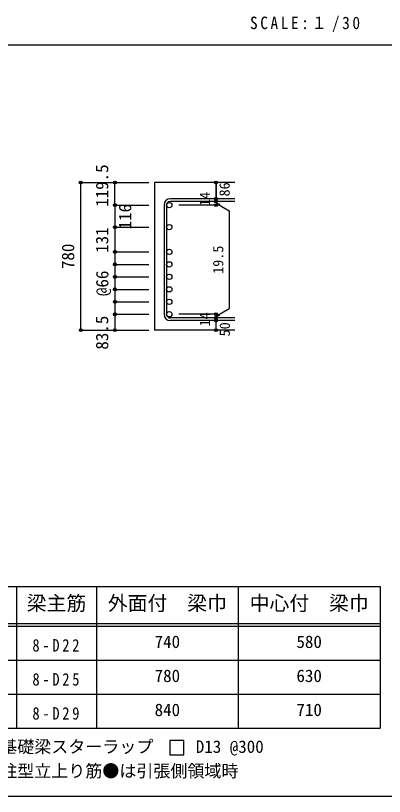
# Model space of a CAD drawing. Units: millimetres at full size, sheet at 1:30, with parts at other scales. Extents: x -5973 to 5954, y -4195 to 4201.
# Drawn here: x 1683 to 3633, y -4195 to -67 of the extents above; entities that cross this region are included whole.
import ezdxf
from ezdxf.enums import TextEntityAlignment as Align

# ---------------------------------------------------------------- set-up
doc = ezdxf.new("R2010")
doc.units = ezdxf.units.MM
doc.header["$LTSCALE"] = 30
doc.header["$PDMODE"] = 32
doc.header["$PDSIZE"] = 15
for name, color, linetype in [('0-1_躯体線', 2, 'Continuous'), ('0-5_基礎梁筋', 7, 'Continuous'), ('0-6_スタラップ筋', 7, 'Continuous'), ('0-D_寸法', 4, 'Continuous'), ('6-7_文字', 7, 'Continuous'), ('6-E_枠', 7, 'Continuous'), ('F-0_枠', 6, 'Continuous')]:
    doc.layers.add(name, color=color, linetype=linetype)
doc.styles.add('ＭＳ ゴシック', font='')
doc.styles.get('ＭＳ ゴシック').set_extended_font_data('MS Gothic')

msp = doc.modelspace()

# ---------------------------------------------------------------- linework, layer by layer
at = {"layer": '0-1_躯体線'}
for p, q in [((2842.44, -949.89), (2417.44, -949.89)), ((2417.44, -949.89), (2417.44, -1729.89)), ((2842.44, -1729.89), (2417.44, -1729.89))]:
    msp.add_line(p, q, dxfattribs=at)
at = {"layer": '0-5_基礎梁筋', "color": 3}
for centre in [(2495.44, -1069.09), (2495.44, -1185.39), (2495.44, -1316.39), (2495.44, -1382.39), (2495.44, -1448.39), (2495.44, -1514.39), (2495.44, -1580.39), (2495.44, -1646.39)]:
    msp.add_circle(centre, 14, dxfattribs=at)
at = {"layer": '0-5_基礎梁筋'}
for p in [(2027.44, -949.89), (2027.44, -1729.89)]:
    msp.add_point(p, dxfattribs=at)
at = {"layer": '0-6_スタラップ筋'}
for p, q in [((2467.44, -1069.09), (2467.44, -1646.39)), ((2481.44, -1069.09), (2481.44, -1646.39)), ((2842.44, -1035.59), (2500.94, -1035.59)), ((2842.44, -1049.59), (2500.94, -1049.59)), ((2842.44, -1665.89), (2500.94, -1665.89)), ((2842.44, -1679.89), (2500.94, -1679.89))]:
    msp.add_line(p, q, dxfattribs=at)
for centre, radius, start, end in [((2500.94, -1069.09), 33.5, 90, 180), ((2500.94, -1069.09), 19.5, 90, 180), ((2500.94, -1646.39), 33.5, 180, 270), ((2500.94, -1646.39), 19.5, 180, 270)]:
    msp.add_arc(centre, radius, start, end, dxfattribs=at)
at = {"layer": '0-D_寸法'}
for p, q in [((2027.44, -949.89), (2207.44, -949.89)), ((2027.44, -949.89), (2207.44, -949.89)), ((2027.44, -1729.89), (2027.44, -949.89)), ((2207.44, -1069.09), (2207.44, -949.89)), ((2207.44, -949.89), (2387.44, -949.89)), ((2207.44, -949.89), (2387.44, -949.89)), ((2207.44, -1069.09), (2387.44, -1069.09)), ((2207.44, -1069.09), (2207.44, -1185.39)), ((2742.44, -1069.09), (2546.35, -1069.09)), ((2742.44, -1049.59), (2742.44, -1035.59)), ((2742.44, -1049.59), (2742.44, -1069.09)), ((2742.44, -1059.34), (2761.76, -1064.52)), ((2742.44, -1059.34), (2812.5, -1099.79)), ((2812.5, -1099.79), (2812.5, -1615.7)), ((2207.44, -1185.39), (2387.44, -1185.39)), ((2207.44, -1185.39), (2387.44, -1185.39)), ((2207.44, -1185.39), (2207.44, -1316.39)), ((2207.44, -1316.39), (2387.44, -1316.39)), ((2207.44, -1316.39), (2387.44, -1316.39)), ((2207.44, -1382.39), (2387.44, -1382.39)), ((2207.44, -1448.39), (2387.44, -1448.39)), ((2207.44, -1514.39), (2387.44, -1514.39)), ((2207.44, -1580.39), (2387.44, -1580.39)), ((2207.44, -1646.39), (2387.44, -1646.39)), ((2742.44, -1646.39), (2546.35, -1646.39)), ((2742.44, -1656.14), (2812.5, -1615.7)), ((2742.44, -1665.89), (2742.44, -1646.39)), ((2742.44, -1656.14), (2761.76, -1650.97)), ((2742.44, -1679.89), (2742.44, -1665.89)), ((2742.44, -1729.89), (2742.44, -1679.89)), ((2027.44, -1729.89), (2207.44, -1729.89)), ((2207.44, -1729.89), (2387.44, -1729.89))]:
    msp.add_line(p, q, dxfattribs=at)
for points in [[(2742.44, -949.89), (2742.44, -1035.59), (2742.44, -949.89)], [(2207.44, -1316.39), (2207.44, -1646.39), (2207.44, -1729.89)]]:
    msp.add_lwpolyline(points, dxfattribs=at)
for centre, radius in [((2027.44, -949.89), 8), ((2027.44, -949.89), 7.2), ((2027.44, -949.89), 6.4), ((2027.44, -949.89), 5.6), ((2027.44, -949.89), 4.8), ((2027.44, -949.89), 4), ((2027.44, -949.89), 3.2), ((2027.44, -949.89), 2.4), ((2027.44, -949.89), 1.6), ((2027.44, -949.89), 0.8), ((2207.44, -949.89), 8), ((2207.44, -949.89), 7.2), ((2207.44, -949.89), 6.4), ((2207.44, -949.89), 5.6), ((2207.44, -949.89), 4.8), ((2207.44, -949.89), 4), ((2207.44, -949.89), 3.2), ((2207.44, -949.89), 2.4), ((2207.44, -949.89), 1.6), ((2207.44, -949.89), 0.8), ((2742.44, -949.89), 4), ((2742.44, -949.89), 3.6), ((2742.44, -949.89), 3.2), ((2742.44, -949.89), 2.8), ((2742.44, -949.89), 2.4), ((2742.44, -949.89), 2), ((2742.44, -949.89), 1.6), ((2742.44, -949.89), 1.2), ((2742.44, -949.89), 0.8), ((2742.44, -949.89), 0.4), ((2742.44, -1035.59), 4), ((2742.44, -1035.59), 3.6), ((2207.44, -1069.09), 8), ((2207.44, -1069.09), 7.2), ((2207.44, -1069.09), 6.4), ((2207.44, -1069.09), 5.6), ((2207.44, -1069.09), 4.8), ((2207.44, -1069.09), 4), ((2207.44, -1069.09), 3.2), ((2207.44, -1069.09), 2.4), ((2207.44, -1069.09), 1.6), ((2207.44, -1069.09), 0.8), ((2742.44, -1049.59), 4), ((2742.44, -1069.09), 4), ((2742.44, -1049.59), 3.6), ((2742.44, -1069.09), 3.6), ((2742.44, -1035.59), 3.2), ((2742.44, -1049.59), 3.2), ((2742.44, -1069.09), 3.2), ((2742.44, -1035.59), 2.8), ((2742.44, -1049.59), 2.8), ((2742.44, -1069.09), 2.8), ((2742.44, -1035.59), 2.4), ((2742.44, -1049.59), 2.4), ((2742.44, -1069.09), 2.4), ((2742.44, -1035.59), 2), ((2742.44, -1049.59), 2), ((2742.44, -1069.09), 2), ((2742.44, -1035.59), 1.6), ((2742.44, -1049.59), 1.6), ((2742.44, -1069.09), 1.6), ((2742.44, -1035.59), 1.2), ((2742.44, -1049.59), 1.2), ((2742.44, -1069.09), 1.2), ((2742.44, -1035.59), 0.8), ((2742.44, -1049.59), 0.8), ((2742.44, -1069.09), 0.8), ((2742.44, -1035.59), 0.4), ((2742.44, -1049.59), 0.4), ((2742.44, -1069.09), 0.4), ((2207.44, -1185.39), 8), ((2207.44, -1185.39), 7.2), ((2207.44, -1185.39), 6.4), ((2207.44, -1185.39), 5.6), ((2207.44, -1185.39), 4.8), ((2207.44, -1185.39), 4), ((2207.44, -1185.39), 3.2), ((2207.44, -1185.39), 2.4), ((2207.44, -1185.39), 1.6), ((2207.44, -1185.39), 0.8), ((2207.44, -1316.39), 8), ((2207.44, -1316.39), 7.2), ((2207.44, -1316.39), 6.4), ((2207.44, -1316.39), 5.6), ((2207.44, -1316.39), 4.8), ((2207.44, -1316.39), 4), ((2207.44, -1316.39), 3.2), ((2207.44, -1316.39), 2.4), ((2207.44, -1316.39), 1.6), ((2207.44, -1316.39), 0.8), ((2207.44, -1382.39), 8), ((2207.44, -1382.39), 7.2), ((2207.44, -1382.39), 6.4), ((2207.44, -1382.39), 5.6), ((2207.44, -1382.39), 4.8), ((2207.44, -1382.39), 4), ((2207.44, -1382.39), 3.2), ((2207.44, -1382.39), 2.4), ((2207.44, -1382.39), 1.6), ((2207.44, -1382.39), 0.8), ((2207.44, -1448.39), 8), ((2207.44, -1448.39), 7.2), ((2207.44, -1448.39), 6.4), ((2207.44, -1448.39), 5.6), ((2207.44, -1448.39), 4.8), ((2207.44, -1448.39), 4), ((2207.44, -1448.39), 3.2), ((2207.44, -1448.39), 2.4), ((2207.44, -1448.39), 1.6), ((2207.44, -1448.39), 0.8), ((2207.44, -1514.39), 8), ((2207.44, -1514.39), 7.2), ((2207.44, -1514.39), 6.4), ((2207.44, -1514.39), 5.6), ((2207.44, -1514.39), 4.8), ((2207.44, -1514.39), 4), ((2207.44, -1514.39), 3.2), ((2207.44, -1514.39), 2.4), ((2207.44, -1514.39), 1.6), ((2207.44, -1514.39), 0.8), ((2207.44, -1580.39), 8), ((2207.44, -1580.39), 7.2), ((2207.44, -1580.39), 6.4), ((2207.44, -1580.39), 5.6), ((2207.44, -1580.39), 4.8), ((2207.44, -1580.39), 4), ((2207.44, -1580.39), 3.2), ((2207.44, -1580.39), 2.4), ((2207.44, -1580.39), 1.6), ((2207.44, -1580.39), 0.8), ((2207.44, -1646.39), 8), ((2207.44, -1646.39), 7.2), ((2207.44, -1646.39), 6.4), ((2207.44, -1646.39), 5.6), ((2207.44, -1646.39), 4.8), ((2207.44, -1646.39), 4), ((2207.44, -1646.39), 3.2), ((2207.44, -1646.39), 2.4), ((2207.44, -1646.39), 1.6), ((2207.44, -1646.39), 0.8), ((2742.44, -1646.39), 4), ((2742.44, -1646.39), 3.6), ((2742.44, -1646.39), 3.2), ((2742.44, -1646.39), 2.8), ((2742.44, -1646.39), 2.4), ((2742.44, -1646.39), 2), ((2742.44, -1646.39), 1.6), ((2742.44, -1646.39), 1.2), ((2742.44, -1646.39), 0.8), ((2742.44, -1646.39), 0.4), ((2742.44, -1665.89), 4), ((2742.44, -1679.89), 4), ((2742.44, -1665.89), 3.6), ((2742.44, -1679.89), 3.6), ((2742.44, -1665.89), 3.2), ((2742.44, -1679.89), 3.2), ((2742.44, -1665.89), 2.8), ((2742.44, -1679.89), 2.8), ((2742.44, -1665.89), 2.4), ((2742.44, -1679.89), 2.4), ((2742.44, -1665.89), 2), ((2742.44, -1679.89), 2), ((2742.44, -1665.89), 1.6), ((2742.44, -1679.89), 1.6), ((2742.44, -1665.89), 1.2), ((2742.44, -1679.89), 1.2), ((2742.44, -1665.89), 0.8), ((2742.44, -1679.89), 0.8), ((2742.44, -1665.89), 0.4), ((2742.44, -1679.89), 0.4), ((2027.44, -1729.89), 7.2), ((2027.44, -1729.89), 6.4), ((2027.44, -1729.89), 5.6), ((2027.44, -1729.89), 4.8), ((2027.44, -1729.89), 4), ((2027.44, -1729.89), 3.2), ((2027.44, -1729.89), 2.4), ((2027.44, -1729.89), 1.6), ((2027.44, -1729.89), 0.8), ((2207.44, -1729.89), 7.2), ((2207.44, -1729.89), 6.4), ((2207.44, -1729.89), 5.6), ((2207.44, -1729.89), 4.8), ((2207.44, -1729.89), 4), ((2207.44, -1729.89), 3.2), ((2207.44, -1729.89), 2.4), ((2207.44, -1729.89), 1.6), ((2207.44, -1729.89), 0.8), ((2742.44, -1729.89), 4), ((2742.44, -1729.89), 3.6), ((2742.44, -1729.89), 3.2), ((2742.44, -1729.89), 2.8), ((2742.44, -1729.89), 2.4), ((2742.44, -1729.89), 2), ((2742.44, -1729.89), 1.6), ((2742.44, -1729.89), 1.2), ((2742.44, -1729.89), 0.8), ((2742.44, -1729.89), 0.4)]:
    msp.add_circle(centre, radius, dxfattribs=at)
at = {"layer": '0-D_寸法', "color": 7}
for p in [(2027.44, -949.89), (2207.44, -949.89), (2742.44, -949.89), (2742.44, -1035.59), (2207.44, -1069.09), (2207.44, -1069.09), (2742.44, -1049.59), (2742.44, -1069.09), (2207.44, -1185.39), (2207.44, -1185.39), (2207.44, -1316.39), (2207.44, -1316.39), (2207.44, -1382.39), (2207.44, -1382.39), (2207.44, -1382.39), (2207.44, -1448.39), (2207.44, -1448.39), (2207.44, -1448.39), (2207.44, -1514.39), (2207.44, -1514.39), (2207.44, -1514.39), (2207.44, -1580.39), (2207.44, -1580.39), (2207.44, -1580.39), (2207.44, -1646.39), (2207.44, -1646.39), (2207.44, -1646.39), (2742.44, -1646.39), (2742.44, -1646.39), (2742.44, -1665.89), (2742.44, -1679.89), (2027.44, -1729.89), (2207.44, -1729.89), (2742.44, -1729.89)]:
    msp.add_point(p, dxfattribs=at)
at = {"layer": '6-7_文字'}
msp.add_lwpolyline([(2497.75, -3975.62), (2572.75, -3975.62), (2572.75, -3900.62), (2497.75, -3900.62)], close=True, dxfattribs=at)
at = {"layer": '6-E_枠', "color": 3}
for p, q in [((1447.71, -3085.43), (3610.24, -3085.43)), ((3610.24, -3085.43), (3610.24, -3835.43)), ((1447.71, -3835.43), (3610.24, -3835.43))]:
    msp.add_line(p, q, dxfattribs=at)
at = {"layer": '6-E_枠'}
for p, q in [((1687.71, -3085.43), (1687.71, -3835.43)), ((2110.24, -3085.43), (2110.24, -3835.43)), ((2860.24, -3085.43), (2860.24, -3835.43)), ((1447.71, -3280.43), (3610.24, -3280.43)), ((1447.71, -3295.43), (3610.24, -3295.43)), ((1447.71, -3475.43), (3610.24, -3475.43)), ((1447.71, -3655.43), (3610.24, -3655.43))]:
    msp.add_line(p, q, dxfattribs=at)
at = {"layer": 'F-0_枠', "color": 2}
msp.add_line((-5972.88, -222.05), (3723.6, -222.05), dxfattribs=at)
at = {"layer": 'F-0_枠'}
msp.add_line((5954.1, -4195.24), (-5972.88, -4195.24), dxfattribs=at)

# ---------------------------------------------------------------- texts
at = {"layer": '0-D_寸法', "style": 'ＭＳ ゴシック'}
for s, height, p in [('119.5', 65.98, (2192.44, -1078.24)), ('86', 54.99, (2831.33, -1023.49)), ('14', 54.99, (2727.21, -1074.26)), ('116', 65.98, (2314.07, -1197.47)), ('131', 65.98, (2192.44, -1321.64)), ('780', 65.98, (2012.44, -1407.39)), ('19.5', 54.99, (2797.5, -1432.74)), ('@66', 65.98, (2193.2, -1549.94)), ('14', 54.99, (2727.18, -1710.57)), ('83.5', 65.98, (2192.44, -1833.39)), ('50', 54.99, (2832.44, -1763.39))]:
    msp.add_text(s, height=height, rotation=90, dxfattribs=at).set_placement(p, align=Align.BOTTOM_LEFT)
at = {"layer": '6-7_文字', "color": 2, "style": 'ＭＳ ゴシック'}
for s, p in [('梁主筋', (1741.48, -3235.43)), ('外面付\u3000梁巾', (2170.24, -3235.43)), ('中心付\u3000梁巾', (2920.24, -3235.43))]:
    msp.add_text(s, height=76.98, dxfattribs=at).set_placement(p, align=Align.BOTTOM_LEFT)
at = {"layer": '6-7_文字', "style": 'ＭＳ ゴシック'}
for s, p in [('740', (2417.74, -3430.43)), ('580', (3167.74, -3430.43)), ('780', (2417.74, -3610.43)), ('630', (3167.74, -3610.43)), ('840', (2417.74, -3790.43)), ('710', (3167.74, -3790.43)), ('※ 基礎梁スターラップ     D13 @300', (1466.27, -3985.01)), ('※ 柱型立上り筋●は引張側領域時', (1466.27, -4113.51))]:
    msp.add_text(s, height=65.98, dxfattribs=at).set_placement(p, align=Align.BOTTOM_LEFT)
at = {"layer": '6-7_文字', "color": 2, "insert": (2922.26, -154.55), "char_height": 65.98, "attachment_point": 7, "style": 'ＭＳ ゴシック'}
msp.add_mtext('\\T1.34;\\W0.9;SCALE:１/30', dxfattribs=at)
at = {"layer": '6-7_文字', "char_height": 65.98, "attachment_point": 7, "style": 'ＭＳ ゴシック'}
for s, insert in [('\\T1.38;\\W0.85;8-D22', (1771.48, -3430.43)), ('\\T1.38;\\W0.85;8-D25', (1771.48, -3610.43)), ('\\T1.38;\\W0.85;8-D29', (1771.48, -3790.43))]:
    msp.add_mtext(s, dxfattribs=dict(at, insert=insert))

doc.saveas('drawing.dxf')
